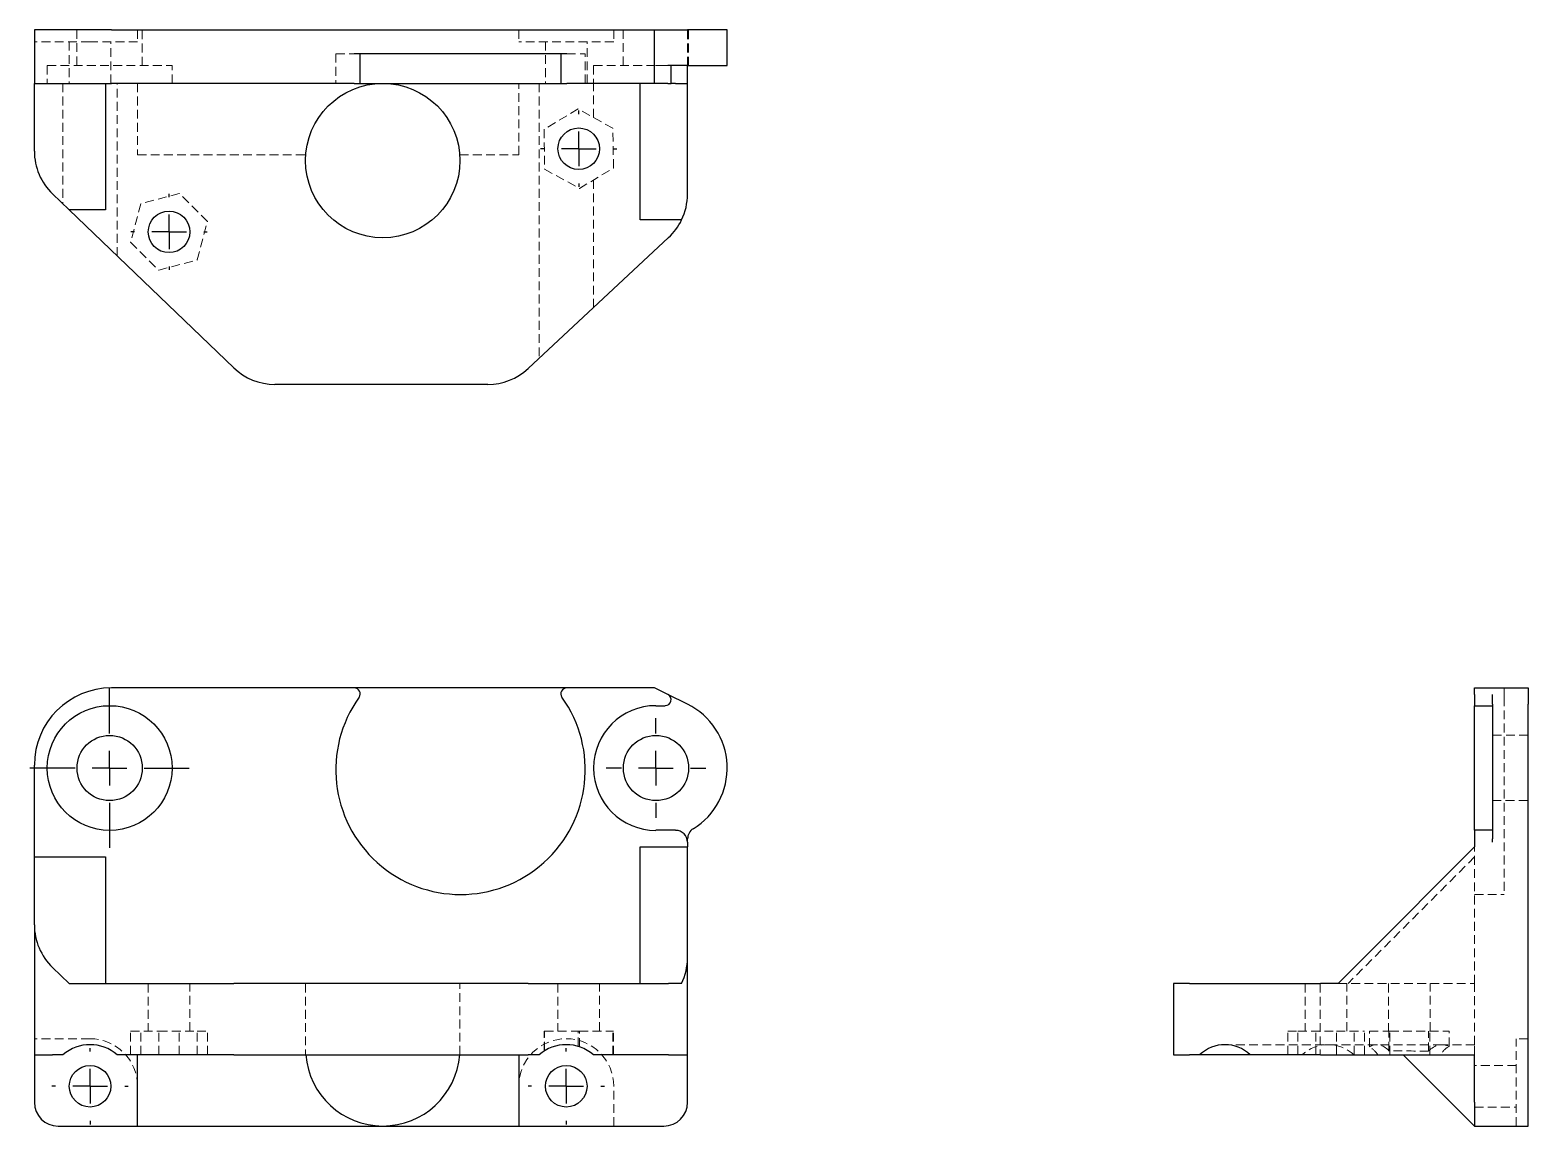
# Model space of a CAD drawing. Header units: millimetres. Extents: x 32 to 249, y 25 to 184.
import ezdxf

# ---------------------------------------------------------------- set-up
doc = ezdxf.new("R2010")
doc.units = ezdxf.units.MM
doc.linetypes.add('HIDDEN', pattern=[1.905, 1.27, -0.635])
doc.layers.add('10', color=7, linetype='Continuous')

# ---------------------------------------------------------------- blocks, each defined once
blk = doc.blocks.new('SW_CENTERMARKSYMBOL_0')
at = {"layer": '10', "color": 0}
for p, q in [((0, 5), (0, 5.5)), ((0, 0), (0, 2.5)), ((-5, 0), (-5.5, 0)), ((0, 0), (-2.5, 0)), ((0, 0), (0, -2.5)), ((0, 0), (2.5, 0)), ((5, 0), (5.5, 0)), ((0, -5), (0, -5.5))]:
    blk.add_line(p, q, dxfattribs=at)
blk = doc.blocks.new('SW_CENTERMARKSYMBOL_1')
at = {"layer": '10', "color": 0}
for p, q in [((0, 5), (0, 5.5)), ((0, 0), (0, 2.5)), ((-5, 0), (-5.5, 0)), ((0, 0), (-2.5, 0)), ((0, 0), (0, -2.5)), ((0, 0), (2.5, 0)), ((5, 0), (5.5, 0)), ((0, -5), (0, -5.5))]:
    blk.add_line(p, q, dxfattribs=at)
blk = doc.blocks.new('SW_CENTERMARKSYMBOL_2')
at = {"layer": '10', "color": 0}
for p, q in [((0, 5), (0, 11.5)), ((0, 0), (0, 2.5)), ((-5, 0), (-11.5, 0)), ((0, 0), (-2.5, 0)), ((0, 0), (0, -2.5)), ((0, 0), (2.5, 0)), ((5, 0), (11.5, 0)), ((0, -5), (0, -11.5))]:
    blk.add_line(p, q, dxfattribs=at)
blk = doc.blocks.new('SW_CENTERMARKSYMBOL_3')
at = {"layer": '10', "color": 0}
for p, q in [((0, 5), (0, 7.21)), ((0, 0), (0, 2.5)), ((-5, 0), (-7.21, 0)), ((0, 0), (-2.5, 0)), ((0, 0), (0, -2.5)), ((0, 0), (2.5, 0)), ((5, 0), (7.21, 0)), ((0, -5), (0, -7.21))]:
    blk.add_line(p, q, dxfattribs=at)
blk = doc.blocks.new('SW_CENTERMARKSYMBOL_4')
at = {"layer": '10', "color": 0}
for p, q in [((0, 5), (0, 5.5)), ((0, 0), (0, 2.5)), ((-5, 0), (-5.5, 0)), ((0, 0), (-2.5, 0)), ((0, 0), (0, -2.5)), ((0, 0), (2.5, 0)), ((5, 0), (5.5, 0)), ((0, -5), (0, -5.5))]:
    blk.add_line(p, q, dxfattribs=at)
blk = doc.blocks.new('SW_CENTERMARKSYMBOL_5')
at = {"layer": '10', "color": 0}
for p, q in [((0, 5), (0, 5.5)), ((0, 0), (0, 2.5)), ((-5, 0), (-5.5, 0)), ((0, 0), (-2.5, 0)), ((0, 0), (0, -2.5)), ((0, 0), (2.5, 0)), ((5, 0), (5.5, 0)), ((0, -5), (0, -5.5))]:
    blk.add_line(p, q, dxfattribs=at)

msp = doc.modelspace()

# ---------------------------------------------------------------- linework, layer by layer
at = {"color": 7, "linetype": 'Continuous', "lineweight": 25}
for p, q in [((33, 183.58), (33, 175.87)), ((44.14, 183.58), (33, 183.58)), ((44.14, 183.58), (122.52, 183.58)), ((122.52, 175.87), (122.52, 183.58)), ((122.52, 183.58), (127.27, 183.58)), ((133, 183.58), (127.27, 183.58)), ((133, 178.44), (133, 183.58)), ((109.85, 180.15), (79.18, 180.15)), ((80.04, 175.87), (80.04, 180.15)), ((108.99, 180.15), (108.99, 175.87)), ((127.27, 178.44), (124.43, 178.44)), ((124.91, 175.87), (124.91, 178.44)), ((127.27, 178.44), (133, 178.44)), ((127.27, 175.87), (127.27, 178.44)), ((33, 175.87), (44.14, 175.87)), ((33, 166.1), (33, 175.87)), ((43.28, 175.87), (43.28, 157.6)), ((79.18, 175.87), (44.14, 175.87)), ((79.18, 175.87), (80.04, 175.87)), ((80.04, 175.87), (108.99, 175.87)), ((108.99, 175.87), (109.85, 175.87)), ((122.52, 175.87), (109.85, 175.87)), ((120.42, 156.16), (120.42, 175.87)), ((124.43, 175.87), (122.52, 175.87)), ((124.43, 175.87), (124.91, 175.87)), ((125.56, 175.87), (124.91, 175.87)), ((125.56, 175.87), (127.27, 175.87)), ((127.27, 159.88), (127.27, 175.87)), ((35.63, 159.92), (38.05, 157.6)), ((43.28, 157.6), (38.05, 157.6)), ((38.05, 157.6), (61.78, 134.81)), ((126.42, 156.16), (120.42, 156.16)), ((104.28, 134.72), (124.55, 153.62)), ((98.44, 132.42), (67.71, 132.42)), ((79.18, 88.62), (44.14, 88.62)), ((109.85, 88.62), (79.18, 88.62)), ((122.52, 88.62), (109.85, 88.62)), ((124.43, 87.68), (122.52, 88.62)), ((127.27, 86.27), (124.43, 87.68)), ((240.87, 87.68), (240.87, 88.62)), ((240.87, 88.62), (248.58, 88.62)), ((240.87, 87.68), (240.87, 86.05)), ((243.44, 86.27), (243.44, 87.68)), ((248.58, 88.62), (248.58, 86.27)), ((122.72, 86.05), (124.05, 86.05)), ((240.87, 86.05), (243.44, 86.05)), ((240.87, 68.06), (240.87, 86.05)), ((243.44, 86.27), (243.44, 68.29)), ((248.58, 68.29), (248.58, 86.27)), ((33, 64.21), (33, 77.48)), ((125.56, 68.06), (122.72, 68.06)), ((240.87, 68.06), (240.87, 66.34)), ((243.44, 68.06), (240.87, 68.06)), ((243.44, 68.29), (243.44, 66.83)), ((248.58, 66.83), (248.58, 68.29)), ((120.42, 45.94), (120.42, 65.66)), ((120.42, 65.66), (127.27, 65.66)), ((127.27, 66.34), (127.27, 65.66)), ((127.27, 49.67), (127.27, 65.66)), ((224.88, 49.67), (240.87, 65.66)), ((240.87, 66.34), (240.87, 65.66)), ((243.44, 66.34), (243.44, 66.83)), ((248.58, 28.8), (248.58, 66.83)), ((33, 54.44), (33, 64.21)), ((33, 64.21), (43.28, 64.21)), ((43.28, 64.21), (43.28, 45.94)), ((33, 54.44), (33, 35.66)), ((35.63, 48.26), (38.05, 45.94)), ((127.27, 35.66), (127.27, 49.67)), ((224.88, 49.67), (221.16, 45.94)), ((38.05, 45.94), (61.78, 45.94)), ((67.71, 45.94), (61.78, 45.94)), ((98.44, 45.94), (67.71, 45.94)), ((104.28, 45.94), (98.44, 45.94)), ((104.28, 45.94), (124.55, 45.94)), ((126.42, 45.94), (124.55, 45.94)), ((197.42, 45.94), (197.42, 35.66)), ((199.72, 45.94), (197.42, 45.94)), ((199.72, 45.94), (218.62, 45.94)), ((221.16, 45.94), (218.62, 45.94)), ((33, 35.66), (35.63, 35.66)), ((33, 35.66), (33, 28.8)), ((37.12, 35.66), (35.63, 35.66)), ((61.78, 35.66), (44.96, 35.66)), ((47.9, 25.38), (47.9, 35.66)), ((61.78, 35.66), (67.71, 35.66)), ((67.71, 35.66), (98.44, 35.66)), ((98.44, 35.66), (104.28, 35.66)), ((102.92, 35.66), (102.92, 25.38)), ((105.86, 35.66), (104.28, 35.66)), ((124.55, 35.66), (113.69, 35.66)), ((124.55, 35.66), (127.27, 35.66)), ((127.27, 28.8), (127.27, 35.66)), ((197.42, 35.66), (199.72, 35.66)), ((201.19, 35.66), (199.72, 35.66)), ((208.49, 35.66), (201.19, 35.66)), ((218.62, 35.66), (208.49, 35.66)), ((218.62, 35.66), (224.88, 35.66)), ((224.88, 35.66), (240.87, 35.66)), ((230.58, 35.66), (240.87, 25.38)), ((240.87, 28.8), (240.87, 35.66)), ((240.87, 28.8), (240.87, 25.38)), ((248.58, 25.38), (248.58, 28.8)), ((36.43, 25.38), (47.9, 25.38)), ((47.9, 25.38), (83.29, 25.38)), ((83.29, 25.38), (102.92, 25.38)), ((102.92, 25.38), (123.85, 25.38)), ((240.87, 25.38), (248.58, 25.38))]:
    msp.add_line(p, q, dxfattribs=at)
at = {"color": 7, "linetype": 'HIDDEN', "lineweight": 18}
for p, q in [((41.04, 181.87), (33, 181.87)), ((38.04, 181.87), (38.04, 175.87)), ((39.15, 183.58), (39.15, 178.44)), ((47.9, 181.87), (41.04, 181.87)), ((44.04, 175.87), (44.04, 181.87)), ((47.9, 183.58), (47.9, 181.87)), ((48.58, 178.44), (48.58, 183.58)), ((102.92, 183.58), (102.92, 181.87)), ((116.63, 181.87), (102.92, 181.87)), ((106.77, 181.87), (106.77, 175.87)), ((112.77, 175.87), (112.77, 181.87)), ((116.63, 183.58), (116.63, 181.87)), ((118, 183.58), (118, 178.44)), ((127.27, 178.44), (127.27, 183.58)), ((127.43, 178.44), (127.43, 183.58)), ((76.52, 180.15), (79.18, 180.15)), ((76.52, 180.15), (76.52, 175.87)), ((109.85, 180.15), (112.51, 180.15)), ((112.51, 175.87), (112.51, 180.15)), ((34.87, 178.44), (52.87, 178.44)), ((34.87, 178.44), (34.87, 175.87)), ((52.87, 175.87), (52.87, 178.44)), ((113.72, 178.44), (122.72, 178.44)), ((113.72, 178.44), (113.72, 175.87)), ((122.72, 178.44), (124.05, 178.44)), ((124.43, 178.44), (124.05, 178.44)), ((37.12, 175.87), (37.12, 158.49)), ((44.96, 150.96), (44.96, 175.87)), ((47.9, 175.87), (47.9, 165.58)), ((102.92, 165.58), (102.92, 175.87)), ((105.86, 175.87), (105.86, 136.19)), ((113.69, 170.95), (113.69, 175.87)), ((111.49, 172.18), (106.56, 169.23)), ((116.5, 169.39), (111.49, 172.18)), ((106.56, 169.23), (106.65, 163.5)), ((116.59, 163.65), (116.5, 169.39)), ((47.9, 165.58), (72.18, 165.58)), ((94.4, 165.58), (102.92, 165.58)), ((106.65, 163.5), (111.66, 160.7)), ((111.66, 160.7), (116.59, 163.65)), ((113.69, 143.49), (113.69, 161.92)), ((48.38, 158.5), (46.89, 152.96)), ((53.92, 159.99), (48.38, 158.5)), ((57.98, 155.93), (53.92, 159.99)), ((56.5, 150.38), (57.98, 155.93)), ((46.89, 152.96), (50.95, 148.9)), ((50.95, 148.9), (56.5, 150.38)), ((245.15, 88.62), (245.15, 87.27)), ((245.15, 87.27), (245.15, 58.8)), ((248.58, 81.77), (243.44, 81.77)), ((243.44, 72.34), (248.58, 72.34)), ((127.27, 66.34), (127.27, 66.83)), ((240.87, 45.94), (240.87, 65.66)), ((240.87, 64.21), (222.6, 45.94)), ((240.87, 58.8), (245.15, 58.8)), ((49.44, 45.94), (49.44, 39.09)), ((55.44, 39.09), (55.44, 45.94)), ((72.15, 45.94), (72.15, 35.66)), ((94.43, 35.66), (94.43, 45.94)), ((108.57, 45.94), (108.57, 39.09)), ((114.57, 39.09), (114.57, 45.94)), ((216.44, 45.94), (216.44, 39.09)), ((218.59, 45.94), (218.59, 35.66)), ((221.16, 45.94), (240.87, 45.94)), ((222.44, 39.09), (222.44, 45.94)), ((228.44, 45.94), (228.44, 39.09)), ((234.44, 39.09), (234.44, 45.94)), ((240.87, 37.12), (240.87, 45.94)), ((46.89, 39.09), (50.95, 39.09)), ((46.89, 35.66), (46.89, 39.09)), ((48.38, 35.66), (48.38, 39.09)), ((50.95, 35.66), (50.95, 39.09)), ((50.95, 39.09), (56.5, 39.09)), ((53.92, 35.66), (53.92, 39.09)), ((56.5, 39.09), (57.98, 39.09)), ((56.5, 35.66), (56.5, 39.09)), ((57.98, 35.66), (57.98, 39.09)), ((106.56, 39.09), (106.65, 39.09)), ((106.56, 36.18), (106.56, 39.09)), ((106.65, 39.09), (111.66, 39.09)), ((106.65, 36.24), (106.65, 39.09)), ((111.49, 36.87), (111.49, 39.09)), ((111.66, 36.81), (111.66, 39.09)), ((111.66, 39.09), (116.59, 39.09)), ((116.5, 35.66), (116.5, 39.09)), ((116.59, 35.66), (116.59, 39.09)), ((213.9, 39.09), (215.38, 39.09)), ((213.9, 35.66), (213.9, 39.09)), ((215.38, 39.09), (220.93, 39.09)), ((215.38, 35.66), (215.38, 39.09)), ((217.96, 35.66), (217.96, 39.09)), ((220.93, 39.09), (224.99, 39.09)), ((220.93, 35.66), (220.93, 39.09)), ((223.5, 35.66), (223.5, 39.09)), ((224.99, 35.66), (224.99, 39.09)), ((225.7, 39.09), (228.65, 39.09)), ((225.7, 36.81), (225.7, 39.09)), ((228.5, 36.24), (228.5, 39.09)), ((228.65, 39.09), (234.39, 39.09)), ((228.65, 35.66), (228.65, 39.09)), ((234.23, 36.18), (234.23, 39.09)), ((234.39, 35.66), (234.39, 39.09)), ((234.39, 39.09), (237.18, 39.09)), ((237.18, 36.87), (237.18, 39.09)), ((41.04, 37.97), (33, 37.97)), ((226.75, 37.12), (204.84, 37.12)), ((236.16, 37.12), (226.75, 37.12)), ((240.87, 37.12), (236.16, 37.12)), ((240.87, 35.66), (240.87, 37.12)), ((246.87, 31.12), (246.87, 37.97)), ((248.58, 37.97), (246.87, 37.97)), ((246.87, 34.12), (240.87, 34.12)), ((116.63, 25.38), (116.63, 31.12)), ((246.87, 25.38), (246.87, 31.12)), ((240.87, 28.12), (246.87, 28.12))]:
    msp.add_line(p, q, dxfattribs=at)
at = {"color": 7, "linetype": 'Continuous', "lineweight": 25}
for centre, radius in [((83.29, 164.73), 11.14), ((111.57, 166.44), 3), ((52.44, 154.44), 3), ((43.87, 77.05), 9), ((43.87, 77.05), 4.71), ((122.72, 77.05), 4.71), ((41.04, 31.12), 3), ((109.77, 31.12), 3)]:
    msp.add_circle(centre, radius, dxfattribs=at)
for centre, radius, start, end in [((41.57, 166.1), 8.57, 180, 226.1527), ((118.7, 159.88), 8.57, 334.2234, 0), ((118.7, 159.88), 8.57, 312.995, 334.2234), ((67.71, 140.99), 8.57, 226.1527, 270), ((98.44, 140.99), 8.57, 270, 312.995), ((44.14, 77.48), 11.14, 90, 180), ((94.51, 76.8), 18, 144.4215, 35.5785), ((79.18, 87.77), 0.857, 324.4215, 90), ((109.85, 87.77), 0.857, 90, 215.5785), ((124.05, 86.91), 0.857, 270, 63.6836), ((122.72, 77.05), 9, 90, 270), ((122.72, 77.05), 10.28, 301.5238, 63.6836), ((125.56, 66.34), 1.71, 0, 90), ((128.99, 66.83), 1.71, 121.5238, 180), ((41.57, 54.44), 8.57, 180, 226.1527), ((118.7, 49.67), 8.57, 334.2234, 0), ((41.04, 31.12), 6, 49.213, 130.787), ((109.77, 31.12), 6, 49.213, 130.787), ((83.29, 36.52), 11.14, 184.4117, 270), ((83.29, 36.52), 11.14, 270, 355.5883), ((36.43, 28.8), 3.43, 180, 270), ((123.85, 28.8), 3.43, 270, 0)]:
    msp.add_arc(centre, radius, start, end, dxfattribs=at)
at = {"color": 7, "linetype": 'HIDDEN', "lineweight": 18}
for centre, end in [((41.04, 31.12), 90), ((109.77, 31.12), 180)]:
    msp.add_arc(centre, 6.86, 0, end, dxfattribs=at)
at = {"color": 7, "linetype": 'Continuous', "lineweight": 25}
msp.add_ellipse((204.84, 31.12), major_axis=(0, 6), ratio=0.932353, start_param=5.571317, end_param=6.995053, dxfattribs=at)
at = {"color": 7, "linetype": 'HIDDEN', "lineweight": 18}
for centre, major_axis, ratio, start_param, end_param in [((219.73, 31.12), (0, 6), 0.96055, 5.571317, 6.995053), ((226.75, 31.12), (0, 6), 0.556905, 5.735079, 6.603431), ((224.57, 31.12), (0, 6), 0.598164, 5.571317, 5.962939), ((236.16, 31.12), (0, 6), 0.598164, 5.99397, 6.848726), ((238.13, 31.12), (0, 6), 0.556905, 0.289215, 0.711868), ((26.43, 31.12), (387.78, 0), 0.015471, 1.005256, 1.02269)]:
    msp.add_ellipse(centre, major_axis=major_axis, ratio=ratio, start_param=start_param, end_param=end_param, dxfattribs=at)

# ---------------------------------------------------------------- block references
at = {"layer": '10'}
for name, p in [('SW_CENTERMARKSYMBOL_5', (111.57, 166.44)), ('SW_CENTERMARKSYMBOL_4', (52.44, 154.44)), ('SW_CENTERMARKSYMBOL_2', (43.87, 77.05)), ('SW_CENTERMARKSYMBOL_3', (122.72, 77.05)), ('SW_CENTERMARKSYMBOL_0', (41.04, 31.12)), ('SW_CENTERMARKSYMBOL_1', (109.77, 31.12))]:
    msp.add_blockref(name, p, dxfattribs=at)

doc.saveas('drawing.dxf')
